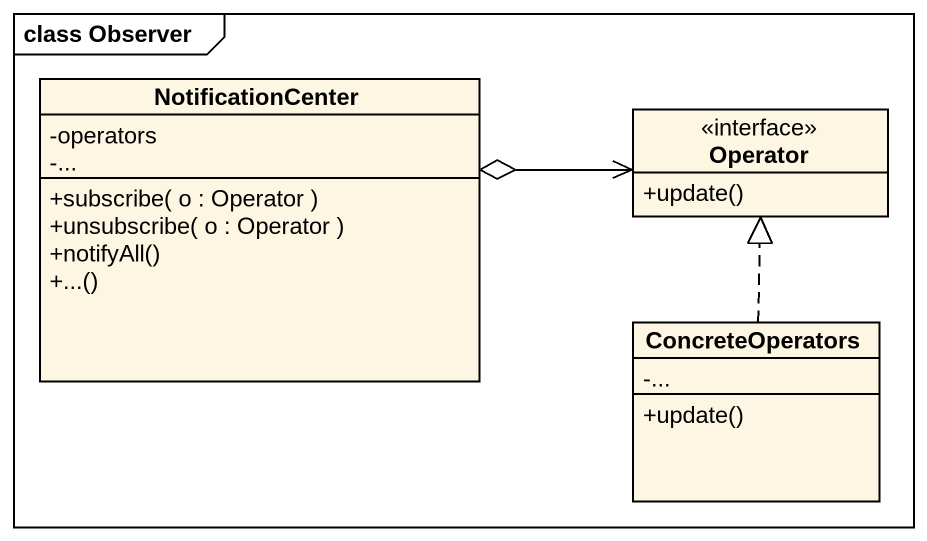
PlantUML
@startuml
mainframe class Observer
hide circle
hide empty members
skinparam classAttributeIconSize 0
class NotificationCenter {
  -operators
  -...
  +subscribe( o : Operator )
  +unsubscribe( o : Operator )
  +notifyAll()
  +...()
}
interface Operator {
  +update()
}
class ConcreteOperators {
  -...
  +update()
}
NotificationCenter o-right-> Operator
ConcreteOperators .up.|> Operator
@enduml
